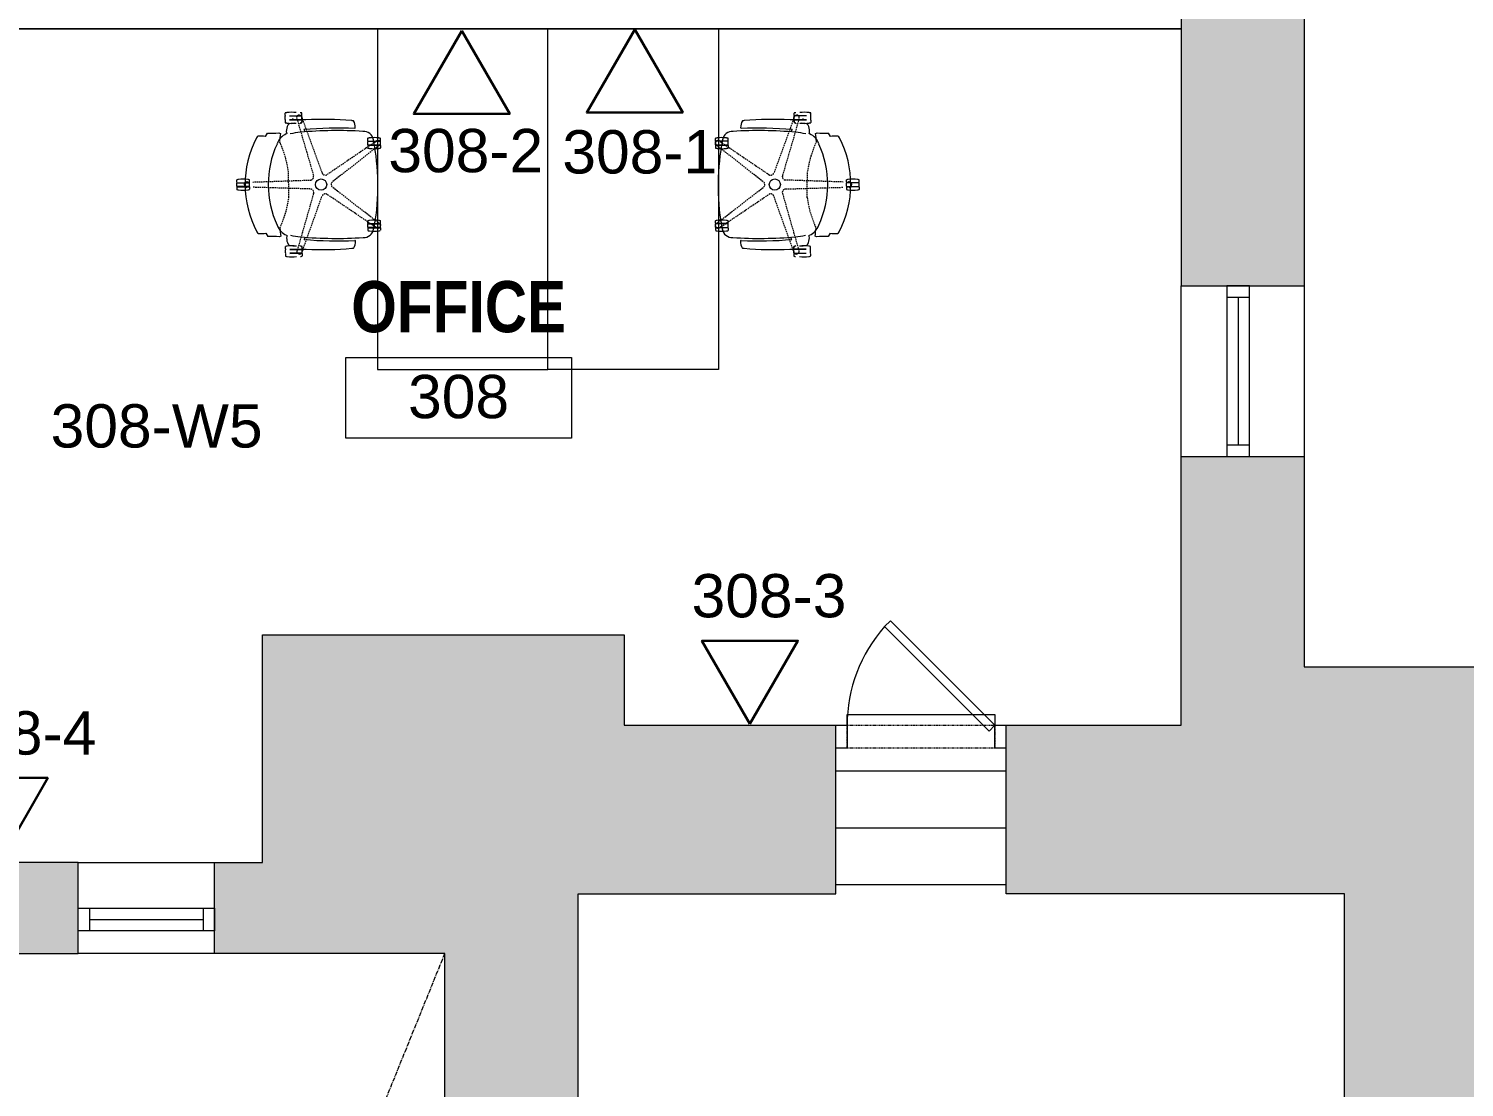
# Model space of a CAD drawing. Header units: inches. Extents: x 891 to 14187, y -1169 to 3232.
# Drawn here: x 12442.1 to 12694.6, y 2496.8 to 2683.1 of the extents above; entities that cross this region are included whole.
import ezdxf

# ---------------------------------------------------------------- set-up
doc = ezdxf.new("R2010")
doc.units = ezdxf.units.IN
doc.header["$MEASUREMENT"] = 0
for name, pattern in [('IMPORT-IMPORT-CENTER2', [1.125, 0.75, -0.125, 0.125, -0.125]), ('IMPORT-IMPORT-HIDDEN', [0.375, 0.25, -0.125]), ('IMPORT-IMPORT-HIDDEN2', [0.1875, 0.125, -0.0625])]:
    doc.linetypes.add(name, pattern=pattern)
for name, color, linetype, lineweight in [('_OPTEC_LAYER', 1, 'Continuous', 30), ('A-ANNO-RM TAG', 7, 'Continuous', 9), ('A-DOOR-EXG', 7, 'Continuous', 9), ('A-DOOR-HEAD', 7, 'IMPORT-IMPORT-HIDDEN2', 9), ('A-Furniture', 7, 'Continuous', 9), ('A-Grid', 7, 'IMPORT-IMPORT-CENTER2', 9), ('A-Hatch', 7, 'Continuous', 9), ('A-RECTORY - NIC', 7, 'Continuous', 9), ('A-STAIR-EX_G', 7, 'Continuous', 9), ('A-WALL-INT NEW', 7, 'Continuous', 9), ('EX-EXT-CORE', 7, 'Continuous', 9), ('EX-Windows', 7, 'Continuous', 9), ('MUC-LOW_WALL', 7, 'Continuous', 9)]:
    doc.layers.add(name, color=color, linetype=linetype, lineweight=lineweight)
doc.styles.add('Arial', font='arial.ttf', dxfattribs={"height": 7.623})
doc.styles.add('Arial Narrow_B_1', font='ARIALNB.TTF', dxfattribs={"height": 40.064026})
doc.styles.add('Arial_1', font='arial.ttf', dxfattribs={"height": 7.5})

msp = doc.modelspace()

# ---------------------------------------------------------------- hatches: boundary and pattern name
at = {"layer": 'A-Hatch'}
h = msp.add_hatch(color=9, dxfattribs=at)
h.paths.add_polyline_path([(12710.43, 2286.27), (12711.92, 2286.46), (12713.31, 2287.03), (12714.51, 2287.92), (12715.44, 2289.1), (12716.05, 2290.47), (12716.29, 2291.95), (12716.15, 2293.44), (12715.63, 2294.85), (12721.37, 2294.85), (12721.37, 2295.93), (12721.47, 2296.7), (12721.77, 2297.43), (12722.25, 2298.05), (12722.87, 2298.53), (12723.59, 2298.83), (12724.37, 2298.93), (12725.01, 2298.93), (12725.01, 2303.44), (12726.04, 2303.11), (12727.12, 2303.04), (12728.18, 2303.24), (12729.16, 2303.7), (12729.99, 2304.39), (12730.62, 2305.27), (12731.02, 2306.27), (12731.16, 2307.34), (12731.02, 2308.42), (12730.62, 2309.42), (12729.99, 2310.3), (12729.16, 2310.98), (12728.18, 2311.45), (12727.12, 2311.65), (12726.04, 2311.58), (12725.01, 2311.25), (12725.01, 2538.95), (12726.13, 2538.61), (12727.29, 2538.57), (12728.43, 2538.83), (12729.47, 2539.36), (12730.33, 2540.15), (12730.98, 2541.12), (12731.35, 2542.23), (12731.43, 2543.39), (12731.21, 2544.54), (12730.71, 2545.59), (12729.96, 2546.48), (12729.01, 2547.16), (12743.86, 2562.01), (12719.64, 2586.23), (12704.18, 2570.78), (12666.46, 2570.78), (12666.46, 2607.84), (12644.84, 2607.84), (12644.84, 2560.51), (12614.07, 2560.51), (12614.07, 2530.83), (12673.57, 2530.83), (12673.57, 2342.09), (12650.87, 2342.09), (12650.87, 2305.75), (12690.28, 2305.75), (12690.28, 2303.67), (12690.4, 2302.63), (12690.75, 2301.64), (12691.33, 2300.77), (12692.08, 2300.04), (12692.98, 2299.51), (12693.98, 2299.2), (12695.03, 2299.12), (12697.21, 2299.12), (12697.99, 2299.02), (12698.71, 2298.72), (12699.33, 2298.24), (12699.81, 2297.62), (12700.11, 2296.9), (12700.21, 2296.12), (12700.21, 2294.85), (12705.22, 2294.85), (12704.7, 2293.44), (12704.56, 2291.95), (12704.8, 2290.47), (12705.41, 2289.1), (12706.35, 2287.92), (12707.55, 2287.03), (12708.94, 2286.46)])
h.paths.add_polyline_path([(13105.65, 2507.14), (13107.61, 2507.14), (13108.39, 2507.24), (13109.11, 2507.54), (13109.73, 2508.02), (13110.21, 2508.64), (13110.51, 2509.36), (13110.61, 2510.14), (13110.61, 2515.78), (13116.25, 2515.78), (13116.99, 2515.87), (13117.67, 2516.14), (13118.27, 2516.56), (13118.75, 2517.12), (13119.08, 2517.78), (13119.24, 2518.5), (13164.64, 2518.5), (13164.64, 2524.47), (13168.14, 2524.47), (13168.14, 2531.49), (13169.64, 2531.49), (13169.64, 2539.49), (13168.14, 2539.49), (13168.14, 2546.5), (13164.64, 2546.5), (13164.64, 2550.5), (13140.64, 2550.5), (13140.64, 2652.39), (13037.14, 2652.39), (13017.82, 2672.8), (13021.22, 2682.12), (12990.67, 2693.24), (12984.18, 2678.51), (12957.55, 2678.51), (12957.55, 2671.01), (12952.55, 2671.01), (12952.55, 2651.32), (12957.55, 2651.32), (12957.55, 2642.84), (12990.9, 2642.84), (12990.79, 2641.64), (12990.98, 2640.45), (12991.45, 2639.35), (12992.18, 2638.4), (12993.13, 2637.65), (12994.22, 2637.16), (12995.41, 2636.96), (12996.6, 2637.05), (12997.74, 2637.43), (12998.75, 2638.09), (13088.82, 2548.02), (13087.96, 2547.18), (13087.34, 2546.15), (13086.99, 2545.01), (13086.93, 2543.81), (13087.17, 2542.63), (13087.69, 2541.55), (13088.58, 2540.54), (13089.42, 2539.93), (13090.54, 2539.48), (13091.73, 2539.33), (13092.92, 2539.47), (13094.04, 2539.89), (13094.04, 2518.38), (13094.22, 2517.69), (13094.56, 2517.06), (13095.04, 2516.52), (13095.63, 2516.12), (13096.3, 2515.86), (13097.01, 2515.78), (13102.65, 2515.78), (13102.65, 2510.14), (13102.76, 2509.36), (13103.06, 2508.64), (13103.53, 2508.02), (13104.15, 2507.54), (13104.88, 2507.24)])
h.paths.add_polyline_path([(12805.03, 2628.12), (12808.57, 2631.65), (12811.04, 2629.19), (12820.56, 2638.71), (12821.38, 2637.87), (12822.38, 2637.26), (12823.5, 2636.92), (12824.67, 2636.87), (12825.82, 2637.12), (12826.87, 2637.65), (12827.74, 2638.43), (12828.4, 2639.4), (12828.79, 2640.51), (12828.89, 2641.68), (12828.69, 2642.84), (12857.55, 2642.84), (12857.55, 2649.32), (12862.55, 2649.32), (12862.55, 2669.01), (12857.55, 2669.01), (12857.55, 2676.51), (12830.92, 2676.51), (12824.43, 2691.24), (12793.88, 2680.12), (12799.12, 2665.72), (12783.28, 2649.87)])
h.paths.add_polyline_path([(12666.46, 2637.84), (12666.46, 2708.9), (12644.84, 2708.9), (12644.84, 2637.84), (12659.63, 2637.84)])
for points in [[(12813.43, 1487.33), (12827.96, 1520.33), (12987.13, 1520.33), (13001.67, 1487.33), (13032.22, 1498.45), (13022.07, 1526.33), (13104.14, 1526.33), (13104.14, 1523.33), (13128.14, 1523.33), (13128.14, 1547.33), (13123.14, 1547.33), (13123.14, 1619.25), (13144.07, 1609.49), (13164.64, 1653.59), (13164.64, 1659.03), (13168.14, 1659.03), (13168.14, 1666.05), (13169.64, 1666.05), (13169.64, 1674.05), (13168.14, 1674.05), (13168.14, 1681.06), (13164.64, 1681.06), (13164.64, 1685.74), (13119.25, 1685.74), (13119.15, 1686.51), (13118.85, 1687.24), (13118.38, 1687.86), (13117.75, 1688.34), (13117.03, 1688.64), (13116.25, 1688.74), (13110.61, 1688.74), (13110.61, 1694.38), (13110.53, 1695.09), (13110.28, 1695.75), (13109.88, 1696.34), (13109.35, 1696.82), (13108.73, 1697.16), (13108.04, 1697.35), (13107.33, 1697.37), (13106.63, 1697.22), (13105.94, 1697.37), (13105.23, 1697.35), (13104.54, 1697.16), (13103.91, 1696.82), (13103.39, 1696.34), (13102.99, 1695.75), (13102.74, 1695.09), (13102.65, 1694.38), (13102.65, 1688.74), (13097.01, 1688.74), (13096.3, 1688.65), (13095.64, 1688.4), (13095.05, 1688.01), (13094.57, 1687.48), (13094.23, 1686.85), (13094.04, 1686.17), (13094.03, 1685.45), (13094.18, 1684.76), (13094.03, 1684.08), (13094.04, 1683.38), (13094.04, 1660.26), (13092.82, 1660.55), (13091.57, 1660.53), (13090.37, 1660.19), (13089.3, 1659.55), (13088.42, 1658.66), (13087.8, 1657.57), (13087.49, 1656.36), (13087.49, 1655.12), (13087.8, 1653.91), (13088.42, 1652.82), (13089.3, 1651.93), (12999.08, 1561.71), (12998.34, 1562.58), (12997.42, 1563.24), (12996.35, 1563.64), (12995.22, 1563.78), (12994.1, 1563.62), (12993.04, 1563.2), (12992.12, 1562.52), (12991.4, 1561.64), (12990.92, 1560.61), (12990.71, 1559.49), (12990.79, 1558.36), (12991.14, 1557.27), (12828.8, 1557.27), (12829.16, 1558.41), (12829.22, 1559.59), (12828.97, 1560.76), (12828.43, 1561.81), (12827.63, 1562.7), (12826.63, 1563.34), (12825.5, 1563.7), (12824.31, 1563.76), (12823.14, 1563.51), (12822.09, 1562.97), (12821.21, 1562.17), (12820.56, 1561.17), (12729.62, 1652.11), (12730.41, 1652.88), (12731, 1653.82), (12731.35, 1654.87), (12731.43, 1655.97), (12731.25, 1657.07), (12730.8, 1658.08), (12730.13, 1658.96), (12729.27, 1659.65), (12728.26, 1660.11), (12727.17, 1660.32), (12726.07, 1660.26), (12725.01, 1659.93), (12725.01, 1885.52), (12726.04, 1885.19), (12727.12, 1885.12), (12728.18, 1885.32), (12729.16, 1885.78), (12729.99, 1886.47), (12730.62, 1887.35), (12731.02, 1888.35), (12731.16, 1889.42), (12731.02, 1890.5), (12730.62, 1891.5), (12729.99, 1892.38), (12729.16, 1893.07), (12728.18, 1893.53), (12727.12, 1893.73), (12726.04, 1893.66), (12725.01, 1893.33), (12725.01, 1897.84), (12724.37, 1897.84), (12723.59, 1897.94), (12722.87, 1898.24), (12722.25, 1898.72), (12721.77, 1899.34), (12721.47, 1900.06), (12721.37, 1900.84), (12721.37, 1901.92), (12715.63, 1901.92), (12716.15, 1903.33), (12716.29, 1904.82), (12716.05, 1906.3), (12715.44, 1907.67), (12714.51, 1908.84), (12713.31, 1909.74), (12711.92, 1910.3), (12710.43, 1910.49), (12708.94, 1910.3), (12707.55, 1909.74), (12706.35, 1908.84), (12705.41, 1907.67), (12704.8, 1906.3), (12704.56, 1904.82), (12704.7, 1903.33), (12705.22, 1901.92), (12700.21, 1901.92), (12700.21, 1900.65), (12700.11, 1899.87), (12699.81, 1899.15), (12699.33, 1898.52), (12698.71, 1898.05), (12697.99, 1897.75), (12697.21, 1897.65), (12694.64, 1897.65), (12693.5, 1897.45), (12692.44, 1896.97), (12691.54, 1896.25), (12690.86, 1895.32), (12690.43, 1894.24), (12690.28, 1893.1), (12690.28, 1891.02), (12526.16, 1891.02), (12526.42, 1891.95), (12526.45, 1892.92), (12526.24, 1893.87), (12525.81, 1894.74), (12525.18, 1895.49), (12524.39, 1896.05), (12523.49, 1896.41), (12522.52, 1896.55), (12521.56, 1896.44), (12520.64, 1896.11), (12519.84, 1895.56), (12519.19, 1894.84), (12518.73, 1893.98), (12403.06, 2009.66), (12403.92, 2010.11), (12404.64, 2010.76), (12405.18, 2011.57), (12405.52, 2012.48), (12405.62, 2013.45), (12405.49, 2014.41), (12405.13, 2015.31), (12404.56, 2016.1), (12403.82, 2016.73), (12402.95, 2017.16), (12402, 2017.37), (12401.03, 2017.34), (12400.09, 2017.09), (12400.09, 2180.49), (12401.03, 2180.23), (12402, 2180.2), (12402.95, 2180.41), (12403.82, 2180.84), (12404.56, 2181.47), (12405.13, 2182.26), (12405.49, 2183.16), (12405.62, 2184.12), (12405.52, 2185.09), (12405.18, 2186), (12404.64, 2186.81), (12403.92, 2187.46), (12403.06, 2187.91), (12518.55, 2303.4), (12518.88, 2302.44), (12519.45, 2301.59), (12520.22, 2300.91), (12521.13, 2300.45), (12522.12, 2300.24), (12523.15, 2300.28), (12524.12, 2300.58), (12524.99, 2301.12), (12525.69, 2301.86), (12526.19, 2302.75), (12526.44, 2303.74), (12526.43, 2304.76), (12526.16, 2305.75), (12561.46, 2305.75), (12561.46, 2342.09), (12538.77, 2342.09), (12538.77, 2416.71), (12530.77, 2426.25), (12530.77, 2463.53), (12538.77, 2473.07), (12538.77, 2530.83), (12584.07, 2530.83), (12584.07, 2560.51), (12546.86, 2560.51), (12546.86, 2576.43), (12483.22, 2576.43), (12483.22, 2536.35), (12474.81, 2536.35), (12474.81, 2520.35), (12515.31, 2520.35), (12515.31, 2360.59), (12498.02, 2360.59), (12498.02, 2327.76), (12392.22, 2221.96), (12392.22, 2285.13), (12372.22, 2285.13), (12372.22, 2245.03), (12343.83, 2245.03), (12343.83, 2223.03), (12367.3, 2223.03), (12367.3, 2015.73), (12363.28, 2015.73), (12363.28, 1964.58), (12343.3, 1964.58), (12343.3, 1928.58), (12363.28, 1928.58), (12363.28, 1922.93), (12387.32, 1922.93), (12387.32, 1981.55), (12493.8, 1875.08), (12483.4, 1846.52), (12519.11, 1833.52), (12527.05, 1855.35), (12692.95, 1855.35), (12692.95, 1643.44), (12793.02, 1543.37), (12793.02, 1526.33), (12782.88, 1498.45)], [(12425.58, 2520.35), (12450.81, 2520.35), (12450.81, 2536.35), (12425.58, 2536.35)]]:
    msp.add_hatch(color=9, dxfattribs=at).paths.add_polyline_path(points)

# ---------------------------------------------------------------- linework, layer by layer
at = {"layer": '_OPTEC_LAYER', "color": 1, "lineweight": 30}
for points in [[(12518.28, 2682.71), (12509.84, 2668.09), (12526.72, 2668.09)], [(12548.71, 2682.94), (12540.27, 2668.32), (12557.15, 2668.32)], [(12568.98, 2560.77), (12577.42, 2575.39), (12560.53, 2575.39)], [(12437.02, 2536.62), (12445.46, 2551.24), (12428.58, 2551.24)]]:
    msp.add_lwpolyline(points, close=True, dxfattribs=at)
at = {"layer": 'A-ANNO-RM TAG', "color": 8, "flags": 128}
msp.add_lwpolyline([(12497.88, 2625.24), (12537.56, 2625.24), (12537.56, 2611.02), (12497.88, 2611.02)], close=True, dxfattribs=at)
at = {"layer": 'A-DOOR-EXG', "color": 8}
msp.add_lwpolyline([(12612.07, 2560.51), (12593.68, 2578.89), (12592.66, 2577.87), (12611.05, 2559.49)], close=True, dxfattribs=at)
msp.add_arc((12612.37, 2560.45), 26.31, 138.5347, 179.8762, dxfattribs=at)
at = {"layer": 'A-DOOR-HEAD', "color": 8}
for p, q in [((12586.07, 2560.51), (12612.07, 2560.51)), ((12586.07, 2556.51), (12586.07, 2560.51)), ((12612.07, 2560.51), (12612.07, 2556.51)), ((12612.07, 2556.51), (12586.07, 2556.51))]:
    msp.add_line(p, q, dxfattribs=at)
at = {"layer": 'A-Furniture', "color": 8}
for p, q in [((12533.45, 2683.1), (12503.45, 2683.1)), ((12503.45, 2683.1), (12503.45, 2623.1)), ((12533.45, 2623.1), (12533.45, 2683.1)), ((12533.45, 2623.1), (12533.45, 2683.1)), ((12533.45, 2683.1), (12563.45, 2683.1)), ((12563.45, 2683.1), (12563.45, 2623.1)), ((12487.21, 2667.82), (12487.21, 2668.23)), ((12487.22, 2667.13), (12487.21, 2667.69)), ((12487.22, 2667), (12487.22, 2666.59)), ((12487.5, 2668.33), (12487.5, 2668.32)), ((12487.97, 2667.76), (12490.1, 2667.77)), ((12487.97, 2667.05), (12490.1, 2667.06)), ((12487.98, 2667.75), (12490.08, 2667.75)), ((12490.09, 2667.08), (12487.98, 2667.07)), ((12488.56, 2667.24), (12488.55, 2667.28)), ((12489.17, 2668.33), (12489.17, 2668.32)), ((12490.14, 2667.58), (12490.16, 2667.53)), ((12490.15, 2667.82), (12490.15, 2668.23)), ((12490.15, 2667.13), (12490.15, 2667.69)), ((12490.16, 2667), (12490.16, 2666.59)), ((12576.75, 2667.58), (12576.73, 2667.53)), ((12576.74, 2667.82), (12576.74, 2668.23)), ((12576.74, 2667.13), (12576.74, 2667.69)), ((12576.74, 2667), (12576.74, 2666.59)), ((12578.93, 2667.05), (12576.79, 2667.06)), ((12578.93, 2667.76), (12576.8, 2667.77)), ((12578.91, 2667.75), (12576.81, 2667.75)), ((12576.81, 2667.08), (12578.91, 2667.07)), ((12577.73, 2668.33), (12577.73, 2668.32)), ((12578.33, 2667.24), (12578.34, 2667.28)), ((12579.39, 2668.33), (12579.39, 2668.32)), ((12579.68, 2667.82), (12579.68, 2668.23)), ((12579.68, 2667.13), (12579.68, 2667.69)), ((12579.68, 2667), (12579.68, 2666.59)), ((12483.76, 2664.14), (12484.09, 2664.72)), ((12487.51, 2666.49), (12487.51, 2666.5)), ((12489.17, 2666.49), (12489.17, 2666.5)), ((12490.52, 2665.35), (12490.76, 2664.92)), ((12576.38, 2665.35), (12576.14, 2664.92)), ((12577.72, 2666.49), (12577.72, 2666.5)), ((12579.39, 2666.49), (12579.39, 2666.5)), ((12583.13, 2664.14), (12582.8, 2664.72)), ((12501.73, 2663.36), (12501.73, 2663.77)), ((12501.73, 2662.67), (12501.73, 2663.23)), ((12501.73, 2662.54), (12501.73, 2662.13)), ((12501.78, 2663.31), (12503.91, 2663.31)), ((12501.78, 2662.6), (12503.92, 2662.6)), ((12501.8, 2663.29), (12503.9, 2663.29)), ((12503.9, 2662.62), (12501.8, 2662.61)), ((12502.02, 2663.87), (12502.02, 2663.86)), ((12502.02, 2662.03), (12502.02, 2662.04)), ((12503.22, 2663.32), (12503.25, 2663.35)), ((12503.68, 2663.88), (12503.68, 2663.86)), ((12503.68, 2662.03), (12503.68, 2662.05)), ((12503.81, 2662.58), (12503.77, 2662.55)), ((12503.97, 2663.37), (12503.97, 2663.78)), ((12503.97, 2662.67), (12503.97, 2663.24)), ((12503.97, 2662.54), (12503.97, 2662.13)), ((12562.92, 2663.37), (12562.92, 2663.78)), ((12562.92, 2662.67), (12562.92, 2663.24)), ((12562.92, 2662.54), (12562.92, 2662.13)), ((12565.11, 2663.31), (12562.98, 2663.31)), ((12565.11, 2662.6), (12562.98, 2662.6)), ((12565.1, 2663.29), (12562.99, 2663.29)), ((12562.99, 2662.62), (12565.1, 2662.61)), ((12563.08, 2662.58), (12563.12, 2662.55)), ((12563.21, 2663.88), (12563.21, 2663.86)), ((12563.21, 2662.03), (12563.21, 2662.05)), ((12563.68, 2663.32), (12563.64, 2663.35)), ((12564.87, 2662.03), (12564.87, 2662.04)), ((12564.88, 2663.87), (12564.88, 2663.86)), ((12565.17, 2662.54), (12565.16, 2662.13)), ((12565.17, 2663.36), (12565.17, 2663.77)), ((12565.17, 2662.67), (12565.17, 2663.23)), ((12478.7, 2656.06), (12478.7, 2656.47)), ((12478.71, 2655.36), (12478.7, 2655.92)), ((12478.71, 2655.23), (12478.71, 2654.82)), ((12478.76, 2656), (12480.89, 2656)), ((12478.76, 2655.29), (12480.89, 2655.29)), ((12478.77, 2655.98), (12480.88, 2655.99)), ((12480.88, 2655.31), (12478.78, 2655.31)), ((12478.99, 2656.57), (12478.99, 2656.55)), ((12479, 2654.72), (12479, 2654.74)), ((12480.47, 2656.12), (12480.52, 2656.12)), ((12480.66, 2656.57), (12480.66, 2656.56)), ((12480.66, 2654.73), (12480.66, 2654.74)), ((12480.95, 2656.06), (12480.95, 2656.47)), ((12480.95, 2655.37), (12480.95, 2655.93)), ((12480.95, 2655.24), (12480.95, 2654.83)), ((12585.94, 2655.37), (12585.95, 2655.93)), ((12585.94, 2655.24), (12585.94, 2654.83)), ((12585.95, 2656.06), (12585.95, 2656.47)), ((12588.13, 2656), (12586, 2656)), ((12588.13, 2655.29), (12586, 2655.29)), ((12586.01, 2655.31), (12588.12, 2655.31)), ((12588.12, 2655.98), (12586.02, 2655.99)), ((12586.23, 2654.73), (12586.23, 2654.74)), ((12586.24, 2656.57), (12586.24, 2656.56)), ((12586.42, 2656.12), (12586.37, 2656.12)), ((12587.9, 2656.57), (12587.9, 2656.55)), ((12587.9, 2654.72), (12587.9, 2654.74)), ((12588.19, 2656.06), (12588.19, 2656.47)), ((12588.19, 2655.36), (12588.19, 2655.92)), ((12588.19, 2655.23), (12588.19, 2654.82)), ((12501.76, 2648.84), (12501.76, 2649.25)), ((12502.05, 2649.35), (12502.05, 2649.34)), ((12503.71, 2649.36), (12503.71, 2649.34)), ((12504, 2648.85), (12504, 2649.26)), ((12562.89, 2648.85), (12562.89, 2649.26)), ((12563.19, 2649.36), (12563.19, 2649.34)), ((12564.85, 2649.35), (12564.85, 2649.34)), ((12565.14, 2648.84), (12565.14, 2649.25)), ((12483.84, 2647.1), (12484.18, 2646.52)), ((12501.76, 2648.15), (12501.76, 2648.71)), ((12501.76, 2648.02), (12501.76, 2647.61)), ((12501.81, 2648.79), (12503.94, 2648.79)), ((12501.81, 2648.08), (12503.95, 2648.08)), ((12501.83, 2648.77), (12503.93, 2648.77)), ((12503.93, 2648.1), (12501.83, 2648.1)), ((12502.05, 2647.51), (12502.05, 2647.53)), ((12503.71, 2647.51), (12503.71, 2647.53)), ((12503.8, 2648.84), (12503.84, 2648.81)), ((12504, 2648.16), (12504, 2648.72)), ((12504, 2648.03), (12504, 2647.62)), ((12562.89, 2648.16), (12562.89, 2648.72)), ((12562.89, 2648.03), (12562.89, 2647.62)), ((12565.08, 2648.79), (12562.95, 2648.79)), ((12565.08, 2648.08), (12562.95, 2648.08)), ((12565.07, 2648.77), (12562.96, 2648.77)), ((12562.96, 2648.1), (12565.07, 2648.1)), ((12563.09, 2648.84), (12563.05, 2648.81)), ((12563.18, 2647.51), (12563.18, 2647.53)), ((12564.84, 2647.51), (12564.84, 2647.53)), ((12565.14, 2648.15), (12565.14, 2648.71)), ((12565.14, 2648.02), (12565.14, 2647.61)), ((12583.06, 2647.1), (12582.72, 2646.52)), ((12487.26, 2644.33), (12487.26, 2644.74)), ((12487.26, 2643.64), (12487.26, 2644.2)), ((12487.55, 2644.84), (12487.55, 2644.82)), ((12488.01, 2644.27), (12490.15, 2644.28)), ((12488.03, 2644.25), (12490.13, 2644.26)), ((12489.21, 2644.84), (12489.21, 2644.83)), ((12490.2, 2644.33), (12490.2, 2644.74)), ((12490.2, 2643.64), (12490.2, 2644.2)), ((12490.56, 2645.99), (12490.79, 2646.42)), ((12576.34, 2645.99), (12576.1, 2646.42)), ((12576.69, 2644.33), (12576.69, 2644.74)), ((12576.69, 2643.64), (12576.69, 2644.2)), ((12578.88, 2644.27), (12576.75, 2644.28)), ((12578.87, 2644.25), (12576.76, 2644.26)), ((12577.68, 2644.84), (12577.68, 2644.83)), ((12579.34, 2644.84), (12579.34, 2644.82)), ((12579.63, 2644.33), (12579.63, 2644.74)), ((12579.63, 2643.64), (12579.63, 2644.2)), ((12487.26, 2643.5), (12487.26, 2643.1)), ((12487.55, 2643), (12487.55, 2643.01)), ((12488.02, 2643.56), (12490.15, 2643.57)), ((12490.13, 2643.59), (12488.03, 2643.58)), ((12489.22, 2643), (12489.22, 2643.01)), ((12490.2, 2643.51), (12490.2, 2643.1)), ((12576.69, 2643.51), (12576.69, 2643.1)), ((12578.88, 2643.56), (12576.75, 2643.57)), ((12576.76, 2643.59), (12578.87, 2643.58)), ((12577.68, 2643), (12577.68, 2643.01)), ((12579.34, 2643), (12579.34, 2643.01)), ((12579.63, 2643.5), (12579.63, 2643.1)), ((12503.45, 2623.1), (12533.45, 2623.1)), ((12563.45, 2623.1), (12533.45, 2623.1))]:
    msp.add_line(p, q, dxfattribs=at)
at = {"layer": 'A-Furniture', "color": 8, "linetype": 'IMPORT-IMPORT-HIDDEN'}
for p, q in [((12489.38, 2666.92), (12492.2, 2657.23)), ((12490.25, 2667.2), (12493.7, 2657.72)), ((12576.64, 2667.2), (12573.19, 2657.72)), ((12577.52, 2666.92), (12574.69, 2657.23)), ((12502.81, 2663.01), (12494.61, 2657.43)), ((12503.49, 2662.37), (12495.54, 2656.16)), ((12563.4, 2662.37), (12571.36, 2656.16)), ((12564.08, 2663.01), (12572.29, 2657.43)), ((12487.86, 2653.36), (12487.81, 2657.89)), ((12579.03, 2653.36), (12579.09, 2657.89)), ((12481.5, 2656.11), (12491.71, 2656.46)), ((12491.58, 2654.89), (12481.56, 2655.19)), ((12503.52, 2649.02), (12495.54, 2655.2)), ((12563.38, 2649.02), (12571.36, 2655.2)), ((12585.4, 2656.11), (12575.19, 2656.46)), ((12575.31, 2654.89), (12585.33, 2655.19)), ((12492.21, 2654.11), (12489.42, 2644.41)), ((12490.3, 2644.13), (12493.73, 2653.69)), ((12502.98, 2648.28), (12494.61, 2653.93)), ((12563.92, 2648.28), (12572.28, 2653.93)), ((12576.6, 2644.13), (12573.16, 2653.69)), ((12574.69, 2654.11), (12577.47, 2644.41))]:
    msp.add_line(p, q, dxfattribs=at)
at = {"layer": 'A-Furniture', "color": 8}
for centre in [(12493.54, 2655.67), (12573.35, 2655.67)]:
    msp.add_circle(centre, 0.978, dxfattribs=at)
for centre, radius, start, end in [((12487.27, 2668.23), 0.0547, 96.9276, 181.3671), ((12487.27, 2667.82), 0.055, 178.9799, 271.2541), ((12487.28, 2667.68), 0.064, 84.5286, 173.2967), ((12487.28, 2667.13), 0.064, 186.9372, 275.7054), ((12487.27, 2667), 0.055, 88.9799, 181.2541), ((12487.99, 2663.57), 4.77, 95.8757, 98.8072), ((12488.35, 2661.61), 6.77, 83.0633, 97.1706), ((12489, 2667.41), 0.475, 201.4388, 212.5243), ((12485.06, 2665.85), 3.78, 16.4403, 20.2424), ((12489.7, 2667.41), 0.473, 20.561, 195.6729), ((12489.39, 2663.57), 4.77, 81.4268, 84.3582), ((12488.08, 2668.36), 2.62, 317.2654, 328.0874), ((12490.09, 2667.69), 0.064, 6.9372, 95.7054), ((12490.09, 2667.14), 0.064, 264.5286, 353.2967), ((12490.1, 2668.24), 0.0547, 358.8668, 83.3063), ((12490.1, 2667.82), 0.055, 268.9799, 1.2541), ((12490.1, 2667), 0.055, 358.9799, 91.2541), ((12489.7, 2667.41), 0.475, 3.7095, 14.7205), ((12493.52, 2668.39), 3.48, 195.8276, 199.9583), ((12490.41, 2666.91), 0.126, 85.3144, 149.4773), ((12491.7, 2648.45), 18.63, 92.5919, 93.9476), ((12493.74, 2605.57), 61.56, 85.1831, 92.681), ((12498.96, 2666.7), 0.215, 90.3243, 103.6267), ((12495.73, 2631.33), 35.73, 84.5123, 84.8177), ((12499.14, 2666.78), 0.121, 40.1968, 84.9981), ((12497.48, 2665.75), 2.08, 357.7319, 32.3529), ((12569.42, 2665.75), 2.08, 147.6471, 182.2681), ((12567.76, 2666.78), 0.121, 95.0019, 139.8032), ((12571.16, 2631.33), 35.73, 95.1823, 95.4877), ((12567.93, 2666.7), 0.215, 76.3733, 89.6757), ((12573.15, 2605.57), 61.56, 87.319, 94.8169), ((12575.19, 2648.45), 18.63, 86.0524, 87.4081), ((12576.48, 2666.91), 0.126, 30.5227, 94.6856), ((12578.82, 2668.36), 2.62, 211.9126, 222.7346), ((12573.37, 2668.39), 3.48, 340.0417, 344.1724), ((12577.19, 2667.41), 0.475, 165.2795, 176.2905), ((12576.8, 2668.24), 0.0547, 96.6937, 181.1332), ((12576.8, 2667.82), 0.055, 178.7459, 271.0201), ((12576.8, 2667.69), 0.064, 84.2946, 173.0628), ((12576.8, 2667.14), 0.064, 186.7033, 275.4714), ((12576.79, 2667), 0.055, 88.7459, 181.0201), ((12577.19, 2667.41), 0.473, 344.3271, 159.439), ((12577.5, 2663.57), 4.77, 95.6418, 98.5732), ((12578.55, 2661.61), 6.77, 82.8294, 96.9367), ((12581.84, 2665.85), 3.78, 159.7576, 163.5597), ((12577.89, 2667.41), 0.475, 327.4757, 338.5612), ((12578.9, 2663.57), 4.77, 81.1928, 84.1243), ((12579.62, 2667.68), 0.064, 6.7033, 95.4714), ((12579.62, 2667.13), 0.064, 264.2946, 353.0628), ((12579.63, 2667.82), 0.055, 268.7459, 1.0201), ((12579.62, 2667), 0.055, 358.7459, 91.0201), ((12579.63, 2668.23), 0.0547, 358.6329, 83.0724), ((12484.59, 2692.46), 27.74, 268.9769, 273.1105), ((12488.54, 2661.93), 2.88, 112.897, 162.2626), ((12486.59, 2665.61), 0.981, 239.7806, 257.2901), ((12523.56, 2659.68), 37.52, 172.3913, 174.515), ((12487.27, 2666.59), 0.0547, 178.8668, 263.3063), ((12487.98, 2671.25), 4.77, 261.4268, 264.3582), ((12489.79, 2665.01), 2.37, 151.4464, 179.6103), ((12491.34, 2665.71), 3.98, 189.9334, 196.2367), ((12488.32, 2673.21), 6.77, 263.0633, 277.1706), ((12488.32, 2673.21), 6.77, 263.0633, 277.1706), ((12488.2, 2665.86), 0.574, 120.1277, 150.3261), ((12488.77, 2662.25), 4.2, 85.7109, 101.7528), ((12490.72, 2653.69), 11.2, 94.2955, 103.4741), ((12489.71, 2666.79), 0.361, 281.319, 324.6834), ((12489.38, 2671.25), 4.77, 275.8757, 278.8072), ((12496.44, 2595.92), 69.25, 86.3044, 95.4325), ((12490.1, 2666.59), 0.0547, 276.9276, 1.3671), ((12496.79, 2592.6), 73.01, 87.9121, 94.9322), ((12499.46, 2665.66), 0.0937, 267.8297, 0.8632), ((12501, 2663.26), 1.77, 9.662, 93.1213), ((12565.9, 2663.26), 1.77, 86.8787, 170.338), ((12570.46, 2595.92), 69.25, 84.5675, 93.6956), ((12567.44, 2665.66), 0.0937, 179.1368, 272.1703), ((12570.1, 2592.6), 73.01, 85.0678, 92.0879), ((12576.79, 2666.59), 0.0547, 178.6329, 263.0724), ((12577.52, 2671.25), 4.77, 261.1928, 264.1243), ((12577.19, 2666.79), 0.361, 215.3166, 258.681), ((12576.17, 2653.69), 11.2, 76.5259, 85.7045), ((12578.57, 2673.21), 6.77, 262.8294, 276.9367), ((12578.57, 2673.21), 6.77, 262.8294, 276.9367), ((12578.13, 2662.25), 4.2, 78.2472, 94.2891), ((12578.69, 2665.86), 0.574, 29.6739, 59.8723), ((12577.11, 2665.01), 2.37, 0.3897, 28.5536), ((12575.56, 2665.71), 3.98, 343.7633, 350.0666), ((12578.92, 2671.25), 4.77, 275.6418, 278.5732), ((12578.36, 2661.93), 2.88, 17.7374, 67.103), ((12579.62, 2666.59), 0.0547, 276.6937, 1.1332), ((12580.31, 2665.61), 0.981, 282.7099, 300.2194), ((12543.33, 2659.68), 37.52, 5.485, 7.6087), ((12582.3, 2692.46), 27.74, 266.8895, 271.0231), ((12498.07, 2655.69), 17.9, 152.7456, 207.7936), ((12482.61, 2663.75), 0.473, 111.7718, 162.7304), ((12482.82, 2656.92), 7.28, 82.6109, 93.0426), ((12500.73, 2655.83), 16.49, 154.9865, 180.6092), ((12501.78, 2663.77), 0.0547, 96.9276, 181.3671), ((12501.78, 2663.36), 0.055, 178.9799, 271.2541), ((12501.79, 2663.22), 0.064, 84.5286, 173.2967), ((12501.79, 2662.68), 0.064, 186.9372, 275.7054), ((12501.78, 2662.54), 0.055, 88.9799, 181.2541), ((12501.78, 2662.13), 0.0547, 178.8668, 263.3063), ((12502.5, 2659.11), 4.77, 95.8757, 98.8072), ((12502.49, 2666.79), 4.77, 261.4268, 264.3582), ((12502.86, 2657.15), 6.77, 83.0633, 97.1706), ((12502.84, 2668.75), 6.77, 263.0633, 277.1706), ((12462.02, 2655.5), 41.51, 350.1713, 11.1975), ((12498.72, 2669.06), 7.3, 304.1072, 307.3833), ((12503.52, 2662.95), 0.475, 129.4293, 140.5244), ((12503.52, 2662.95), 0.473, 308.5611, 123.6729), ((12505.4, 2659.94), 3.09, 123.5783, 128.2231), ((12503.21, 2659.11), 4.77, 81.4268, 84.3582), ((12503.19, 2666.79), 4.77, 275.8757, 278.8072), ((12503.52, 2662.95), 0.475, 291.7095, 302.8047), ((12503.91, 2663.23), 0.064, 6.9372, 95.7054), ((12503.91, 2662.68), 0.064, 264.5286, 353.2967), ((12503.92, 2663.37), 0.055, 268.9799, 1.2541), ((12503.91, 2663.78), 0.0547, 358.8668, 83.3063), ((12503.92, 2662.54), 0.055, 358.9799, 91.2541), ((12503.92, 2662.13), 0.0547, 276.9276, 1.3671), ((12563.38, 2662.95), 0.473, 56.3271, 231.4389), ((12562.98, 2663.78), 0.0547, 96.6937, 181.1332), ((12562.98, 2663.37), 0.055, 178.7459, 271.0201), ((12562.99, 2663.23), 0.064, 84.2946, 173.0628), ((12562.99, 2662.68), 0.064, 186.7033, 275.4714), ((12562.98, 2662.54), 0.055, 88.7459, 181.0201), ((12562.98, 2662.13), 0.0547, 178.6329, 263.0724), ((12563.68, 2659.11), 4.77, 95.6418, 98.5732), ((12563.7, 2666.79), 4.77, 261.1928, 264.1243), ((12563.38, 2662.95), 0.475, 237.1953, 248.2905), ((12561.49, 2659.94), 3.09, 51.7769, 56.4217), ((12564.03, 2657.15), 6.77, 82.8294, 96.9367), ((12564.06, 2668.75), 6.77, 262.8294, 276.9367), ((12604.88, 2655.5), 41.51, 168.8025, 189.8287), ((12563.38, 2662.95), 0.475, 39.4756, 50.5707), ((12568.18, 2669.06), 7.3, 232.6167, 235.8928), ((12564.41, 2666.79), 4.77, 275.6418, 278.5732), ((12564.39, 2659.11), 4.77, 81.1928, 84.1243), ((12565.1, 2663.22), 0.064, 6.7033, 95.4714), ((12565.1, 2662.68), 0.064, 264.2946, 353.0628), ((12565.11, 2663.36), 0.055, 268.7459, 1.0201), ((12565.11, 2662.54), 0.055, 358.7459, 91.0201), ((12565.11, 2663.77), 0.0547, 358.6329, 83.0724), ((12565.11, 2662.13), 0.0547, 276.6937, 1.1332), ((12566.16, 2655.83), 16.49, 359.3908, 25.0135), ((12584.07, 2656.92), 7.28, 86.9574, 97.3891), ((12584.28, 2663.75), 0.473, 17.2696, 68.2282), ((12568.82, 2655.69), 17.9, 332.2064, 27.2544), ((12478.76, 2656.47), 0.0547, 96.9276, 181.3671), ((12478.76, 2656.05), 0.055, 178.9799, 271.2541), ((12478.77, 2655.92), 0.064, 84.5286, 173.2967), ((12478.77, 2655.37), 0.064, 186.9372, 275.7054), ((12478.76, 2655.23), 0.055, 88.9799, 181.2541), ((12478.76, 2654.82), 0.0547, 178.8668, 263.3063), ((12479.48, 2651.81), 4.77, 95.8757, 98.8072), ((12479.47, 2659.49), 4.77, 261.4268, 264.3582), ((12479.84, 2649.85), 6.77, 83.0633, 97.1706), ((12479.82, 2661.45), 6.77, 263.0633, 277.1706), ((12480.49, 2655.65), 0.473, 92.5611, 267.6729), ((12480.49, 2655.65), 0.476, 75.6464, 86.7131), ((12480.72, 2657.34), 1.24, 265.1017, 273.9084), ((12480.62, 2655.14), 0.0497, 89.9425, 102.615), ((12480.75, 2647.59), 7.6, 89.1358, 90.9181), ((12480.19, 2651.81), 4.77, 81.4268, 84.3582), ((12480.17, 2659.49), 4.77, 275.8757, 278.8072), ((12480.88, 2655.92), 0.064, 6.9372, 95.7054), ((12480.89, 2655.38), 0.064, 264.5286, 353.2967), ((12480.89, 2656.06), 0.055, 268.9799, 1.2541), ((12480.89, 2655.24), 0.055, 358.9799, 91.2541), ((12480.89, 2656.47), 0.0547, 358.8668, 83.3063), ((12480.9, 2654.83), 0.0547, 276.9276, 1.3671), ((12500.73, 2655.55), 16.49, 179.6248, 205.2475), ((12566.16, 2655.55), 16.49, 334.7525, 0.3752), ((12586.01, 2655.38), 0.064, 186.7033, 275.4714), ((12586, 2655.24), 0.055, 88.7459, 181.0201), ((12586, 2654.83), 0.0547, 178.6329, 263.0724), ((12586, 2656.47), 0.0547, 96.6937, 181.1332), ((12586, 2656.06), 0.055, 178.7459, 271.0201), ((12586.01, 2655.92), 0.064, 84.2946, 173.0628), ((12586.71, 2651.81), 4.77, 95.6418, 98.5732), ((12586.72, 2659.49), 4.77, 261.1928, 264.1243), ((12586.14, 2647.59), 7.6, 89.0819, 90.8642), ((12586.18, 2657.34), 1.24, 266.0916, 274.8983), ((12587.08, 2661.45), 6.77, 262.8294, 276.9367), ((12587.05, 2649.85), 6.77, 82.8294, 96.9367), ((12586.27, 2655.14), 0.0497, 77.385, 90.0575), ((12586.4, 2655.65), 0.476, 93.2869, 104.3536), ((12586.4, 2655.65), 0.473, 272.3271, 87.4389), ((12587.41, 2651.81), 4.77, 81.1928, 84.1243), ((12587.43, 2659.49), 4.77, 275.6418, 278.5732), ((12588.13, 2655.92), 0.064, 6.7033, 95.4714), ((12588.12, 2655.37), 0.064, 264.2946, 353.0628), ((12588.13, 2656.05), 0.055, 268.7459, 1.0201), ((12588.13, 2655.23), 0.055, 358.7459, 91.0201), ((12588.14, 2656.47), 0.0547, 358.6329, 83.0724), ((12588.13, 2654.82), 0.0547, 276.6937, 1.1332), ((12501.81, 2649.25), 0.0547, 96.9276, 181.3671), ((12502.53, 2644.59), 4.77, 95.8757, 98.8072), ((12502.89, 2642.63), 6.77, 83.0633, 97.1706), ((12503.24, 2644.59), 4.77, 81.4268, 84.3582), ((12503.94, 2649.26), 0.0547, 358.8668, 83.3063), ((12562.95, 2649.26), 0.0547, 96.6937, 181.1332), ((12563.65, 2644.59), 4.77, 95.6418, 98.5732), ((12564, 2642.63), 6.77, 82.8294, 96.9367), ((12564.36, 2644.59), 4.77, 81.1928, 84.1243), ((12565.08, 2649.25), 0.0547, 358.6329, 83.0724), ((12482.69, 2647.49), 0.473, 197.5036, 248.4622), ((12482.87, 2654.31), 7.28, 267.1914, 277.623), ((12488.56, 2649.4), 2.88, 197.9714, 247.337), ((12486.67, 2645.64), 0.981, 102.9439, 120.4534), ((12523.62, 2651.72), 37.52, 185.719, 187.8427), ((12491.38, 2645.63), 3.98, 163.9972, 170.3006), ((12490.71, 2657.65), 11.2, 256.7598, 265.9384), ((12501.03, 2648.12), 1.77, 267.1127, 350.572), ((12501.81, 2648.84), 0.055, 178.9799, 271.2541), ((12501.82, 2648.71), 0.064, 84.5286, 173.2967), ((12501.82, 2648.16), 0.064, 186.9372, 275.7054), ((12501.81, 2648.02), 0.055, 88.9799, 181.2541), ((12501.81, 2647.61), 0.0547, 178.8668, 263.3063), ((12502.52, 2652.27), 4.77, 261.4268, 264.3582), ((12502.87, 2654.23), 6.77, 263.0633, 277.1706), ((12495.72, 2649.91), 7.35, 343.5483, 348.2255), ((12500.91, 2645.23), 3.69, 51.9451, 55.8403), ((12503.55, 2648.44), 0.475, 219.7095, 230.8275), ((12503.55, 2648.44), 0.473, 236.5611, 51.6729), ((12505.63, 2651.75), 3.45, 232.2556, 236.4265), ((12503.22, 2652.28), 4.77, 275.8757, 278.8072), ((12503.55, 2648.44), 0.475, 57.4065, 68.5243), ((12503.94, 2648.71), 0.064, 6.9372, 95.7054), ((12503.94, 2648.16), 0.064, 264.5286, 353.2967), ((12503.94, 2648.85), 0.055, 268.9799, 1.2541), ((12503.95, 2648.03), 0.055, 358.9799, 91.2541), ((12503.95, 2647.61), 0.0547, 276.9276, 1.3671), ((12563.35, 2648.44), 0.473, 128.3271, 303.4389), ((12562.95, 2648.85), 0.055, 178.7459, 271.0201), ((12562.96, 2648.71), 0.064, 84.2946, 173.0628), ((12562.96, 2648.16), 0.064, 186.7033, 275.4714), ((12562.95, 2648.03), 0.055, 88.7459, 181.0201), ((12562.95, 2647.61), 0.0547, 178.6329, 263.0724), ((12563.67, 2652.28), 4.77, 261.1928, 264.1243), ((12563.35, 2648.44), 0.475, 111.4757, 122.5935), ((12561.27, 2651.75), 3.45, 303.5735, 307.7444), ((12564.03, 2654.23), 6.77, 262.8294, 276.9367), ((12563.35, 2648.44), 0.475, 309.1725, 320.2905), ((12565.99, 2645.23), 3.69, 124.1597, 128.0549), ((12571.17, 2649.91), 7.35, 191.7745, 196.4517), ((12565.86, 2648.12), 1.77, 189.428, 272.8873), ((12564.38, 2652.27), 4.77, 275.6418, 278.5732), ((12565.07, 2648.71), 0.064, 6.7033, 95.4714), ((12565.07, 2648.16), 0.064, 264.2946, 353.0628), ((12565.08, 2648.84), 0.055, 268.7459, 1.0201), ((12565.08, 2648.02), 0.055, 358.7459, 91.0201), ((12565.08, 2647.61), 0.0547, 276.6937, 1.1332), ((12576.18, 2657.65), 11.2, 274.0616, 283.2402), ((12575.51, 2645.63), 3.98, 9.6994, 16.0028), ((12578.33, 2649.4), 2.88, 292.663, 342.0286), ((12543.27, 2651.72), 37.52, 352.1573, 354.281), ((12580.22, 2645.64), 0.981, 59.5466, 77.0561), ((12584.02, 2654.31), 7.28, 262.377, 272.8086), ((12584.2, 2647.49), 0.473, 291.5378, 342.4964), ((12484.78, 2618.78), 27.74, 87.1235, 91.257), ((12487.32, 2644.74), 0.0547, 96.9276, 181.3671), ((12487.32, 2644.33), 0.055, 178.9799, 271.2541), ((12487.33, 2644.19), 0.064, 84.5286, 173.2967), ((12488.04, 2640.08), 4.77, 95.8757, 98.8072), ((12489.83, 2646.32), 2.37, 180.6237, 208.7875), ((12488.4, 2638.12), 6.77, 83.0633, 97.1706), ((12488.24, 2645.47), 0.574, 209.9079, 240.1063), ((12488.8, 2649.08), 4.2, 258.4811, 274.523), ((12489.75, 2643.92), 0.474, 158.9776, 342.3784), ((12489.75, 2644.55), 0.361, 35.5506, 78.915), ((12489.44, 2640.08), 4.77, 81.4268, 84.3582), ((12496.19, 2715.44), 69.25, 264.8015, 273.9296), ((12488.13, 2642.97), 2.62, 32.1466, 42.9686), ((12490.14, 2644.19), 0.064, 6.9372, 95.7054), ((12490.15, 2644.74), 0.0547, 358.8668, 83.3063), ((12490.15, 2644.33), 0.055, 268.9799, 1.2541), ((12491.01, 2643.77), 0.795, 153.2635, 171.4186), ((12490.46, 2644.43), 0.126, 210.7567, 274.9196), ((12491.67, 2662.89), 18.63, 266.2864, 267.6421), ((12496.54, 2718.76), 73.01, 265.3017, 272.3219), ((12493.54, 2705.78), 61.56, 267.553, 275.0509), ((12499, 2644.67), 0.215, 256.6073, 269.9096), ((12495.63, 2680.02), 35.73, 275.4163, 275.7216), ((12499.18, 2644.59), 0.121, 275.2358, 320.0371), ((12497.52, 2645.62), 2.08, 327.8811, 2.5021), ((12499.5, 2645.71), 0.0937, 359.3707, 92.4043), ((12570.7, 2715.44), 69.25, 266.0704, 275.1985), ((12567.4, 2645.71), 0.0937, 87.5957, 180.6293), ((12569.38, 2645.62), 2.08, 177.4979, 212.1189), ((12570.36, 2718.76), 73.01, 267.6781, 274.6983), ((12567.71, 2644.59), 0.121, 219.9629, 264.7642), ((12571.26, 2680.02), 35.73, 264.2784, 264.5837), ((12567.89, 2644.67), 0.215, 270.0904, 283.3927), ((12573.36, 2705.78), 61.56, 264.9491, 272.447), ((12575.22, 2662.89), 18.63, 272.3579, 273.7136), ((12576.44, 2644.43), 0.126, 265.0804, 329.2433), ((12578.77, 2642.97), 2.62, 137.0314, 147.8534), ((12575.89, 2643.77), 0.795, 8.5814, 26.7365), ((12576.75, 2644.74), 0.0547, 96.6937, 181.1332), ((12576.75, 2644.33), 0.055, 178.7459, 271.0201), ((12576.76, 2644.19), 0.064, 84.2946, 173.0628), ((12577.15, 2643.92), 0.474, 197.6216, 21.0224), ((12577.45, 2640.08), 4.77, 95.6418, 98.5732), ((12577.14, 2644.55), 0.361, 101.085, 144.4494), ((12578.5, 2638.12), 6.77, 82.8294, 96.9367), ((12578.1, 2649.08), 4.2, 265.477, 281.5189), ((12578.65, 2645.47), 0.574, 299.8937, 330.0921), ((12577.07, 2646.32), 2.37, 331.2125, 359.3763), ((12578.85, 2640.08), 4.77, 81.1928, 84.1243), ((12579.57, 2644.19), 0.064, 6.7033, 95.4714), ((12579.58, 2644.74), 0.0547, 358.6329, 83.0724), ((12579.58, 2644.33), 0.055, 268.7459, 1.0201), ((12582.11, 2618.78), 27.74, 88.743, 92.8765), ((12487.33, 2643.64), 0.064, 186.9372, 275.7054), ((12487.32, 2643.51), 0.055, 88.9799, 181.2541), ((12487.32, 2643.09), 0.0547, 178.8668, 263.3063), ((12488.02, 2647.76), 4.77, 261.4268, 264.3582), ((12488.37, 2649.72), 6.77, 263.0633, 277.1706), ((12489.43, 2647.76), 4.77, 275.8757, 278.8072), ((12490.14, 2643.65), 0.064, 264.5286, 353.2967), ((12490.15, 2643.51), 0.055, 358.9799, 91.2541), ((12490.15, 2643.1), 0.0547, 276.9276, 1.3671), ((12489.83, 2643.91), 0.392, 340.1991, 357.1124), ((12577.06, 2643.91), 0.392, 182.8876, 199.8009), ((12576.75, 2643.65), 0.064, 186.7033, 275.4714), ((12576.75, 2643.51), 0.055, 88.7459, 181.0201), ((12576.74, 2643.1), 0.0547, 178.6329, 263.0724), ((12577.47, 2647.76), 4.77, 261.1928, 264.1243), ((12578.52, 2649.72), 6.77, 262.8294, 276.9367), ((12578.87, 2647.76), 4.77, 275.6418, 278.5732), ((12579.57, 2643.64), 0.064, 264.2946, 353.0628), ((12579.58, 2643.51), 0.055, 358.7459, 91.0201), ((12579.57, 2643.09), 0.0547, 276.6937, 1.1332)]:
    msp.add_arc(centre, radius, start, end, dxfattribs=at)
at = {"layer": 'A-Furniture', "color": 8, "linetype": 'IMPORT-IMPORT-HIDDEN'}
for centre, radius, start, end in [((12468.81, 2655.18), 19.19, 8.1154, 24.9146), ((12598.09, 2655.18), 19.19, 155.0854, 171.8846), ((12491.62, 2657.07), 0.609, 278.6713, 15.6743), ((12494.27, 2657.93), 0.609, 200.5598, 303.6742), ((12572.62, 2657.93), 0.609, 236.3258, 339.4402), ((12575.28, 2657.07), 0.609, 164.3257, 261.3287), ((12491.62, 2654.27), 0.613, 344.7285, 93.5119), ((12495.92, 2655.68), 0.609, 128.5598, 231.6742), ((12570.98, 2655.68), 0.609, 308.3258, 51.4402), ((12575.28, 2654.27), 0.613, 86.4881, 195.2715), ((12468.85, 2656), 19.19, 335.3194, 352.1185), ((12494.28, 2653.42), 0.609, 56.5596, 153.5627), ((12572.61, 2653.42), 0.609, 26.4373, 123.4404), ((12598.05, 2656), 19.19, 187.8815, 204.6806)]:
    msp.add_arc(centre, radius, start, end, dxfattribs=at)
at = {"layer": 'A-Grid', "color": 8}
msp.add_line((12392.22, 2216.31), (12515.31, 2520.35), dxfattribs=at)
at = {"layer": 'A-STAIR-EX_G', "color": 8}
for p, q in [((12586.07, 2560.51), (12586.07, 2562.41)), ((12586.07, 2562.41), (12612.07, 2562.41)), ((12612.07, 2562.41), (12612.07, 2560.51)), ((12614.07, 2552.41), (12584.07, 2552.41)), ((12614.07, 2542.41), (12584.07, 2542.41)), ((12614.07, 2532.41), (12584.07, 2532.41))]:
    msp.add_line(p, q, dxfattribs=at)
at = {"layer": 'A-WALL-INT NEW', "color": 8}
for p, q in [((12427.3, 2683.1), (12644.84, 2683.1)), ((12644.84, 2683.1), (12427.3, 2683.1))]:
    msp.add_line(p, q, dxfattribs=at)
at = {"layer": 'EX-EXT-CORE', "color": 8}
msp.add_line((12489.22, 2576.43), (12546.86, 2576.43), dxfattribs=at)
at = {"layer": 'EX-EXT-CORE', "color": 8, "flags": 128}
for points in [[(12666.46, 2696.39), (12666.46, 2708.9), (12644.84, 2708.9), (12644.84, 2637.84), (12666.46, 2637.84)], [(12666.46, 2706.9), (12666.46, 2570.78), (12704.18, 2570.78), (12719.64, 2586.23), (12743.86, 2562.01)], [(12614.07, 2556.51), (12612.07, 2556.51), (12612.07, 2560.51), (12644.84, 2560.51), (12644.84, 2607.84), (12666.46, 2607.84)], [(12367.3, 2015.73), (12367.3, 2223.03), (12343.83, 2223.03), (12343.83, 2245.03), (12372.22, 2245.03), (12372.22, 2285.13), (12392.22, 2285.13), (12392.22, 2221.96), (12498.02, 2327.76), (12498.02, 2360.59), (12515.31, 2360.59), (12515.31, 2520.35), (12474.81, 2520.35), (12474.81, 2536.35), (12483.22, 2536.35), (12483.22, 2576.43), (12546.86, 2576.43), (12546.86, 2560.51), (12586.07, 2560.51), (12586.07, 2556.51), (12584.07, 2556.51)], [(12538.77, 2473.07), (12538.77, 2530.83), (12584.07, 2530.83), (12584.07, 2560.51)], [(12650.87, 2305.75), (12650.87, 2342.09), (12673.57, 2342.09), (12673.57, 2530.83), (12614.07, 2530.83), (12614.07, 2560.51)], [(12425.58, 2536.35), (12425.58, 2520.35), (12450.81, 2520.35), (12450.81, 2536.35), (12425.58, 2536.35), (12427.58, 2536.35)]]:
    msp.add_lwpolyline(points, dxfattribs=at)
at = {"layer": 'EX-Windows', "color": 8}
for p, q in [((12644.84, 2607.84), (12644.84, 2637.84)), ((12656.84, 2637.84), (12652.84, 2637.84)), ((12652.84, 2637.84), (12652.84, 2607.84)), ((12656.84, 2607.84), (12656.84, 2637.84)), ((12652.84, 2635.84), (12656.84, 2635.84)), ((12654.84, 2635.84), (12654.84, 2609.84)), ((12652.84, 2609.84), (12656.84, 2609.84)), ((12652.84, 2607.84), (12656.84, 2607.84)), ((12450.81, 2536.35), (12474.81, 2536.35)), ((12450.81, 2528.35), (12474.81, 2528.35)), ((12450.81, 2524.35), (12450.81, 2528.35)), ((12452.81, 2528.35), (12452.81, 2524.35)), ((12472.81, 2528.35), (12472.81, 2524.35)), ((12474.81, 2528.35), (12474.81, 2524.35)), ((12452.81, 2526.35), (12472.81, 2526.35)), ((12474.81, 2524.35), (12450.81, 2524.35)), ((12475.34, 2520.35), (12450.81, 2520.35))]:
    msp.add_line(p, q, dxfattribs=at)
at = {"layer": 'MUC-LOW_WALL', "color": 8}
for p, q in [((12644.84, 2607.84), (12644.84, 2637.84)), ((12450.81, 2536.35), (12474.81, 2536.35)), ((12475.34, 2520.35), (12450.81, 2520.35))]:
    msp.add_line(p, q, dxfattribs=at)

# ---------------------------------------------------------------- texts
at = {"layer": '_OPTEC_LAYER', "color": 1, "char_height": 7.623, "attachment_point": 1, "style": 'Arial'}
for s, insert in [('308-2', (12505.37, 2665.46)), ('308-1', (12535.97, 2665.24)), ('308-W5', (12445.96, 2617.01)), ('308-3', (12558.71, 2587.13)), ('308-4', (12426.76, 2562.98))]:
    msp.add_mtext_dynamic_manual_height_columns(s, width=5.9059, gutter_width=1, heights=[0.748], dxfattribs=dict(at, insert=insert))
at = {"layer": 'A-RECTORY - NIC'}
for s, height, style, p in [('OFFICE', 9, 'Arial Narrow_B_1', (12498.84, 2629.68)), ('308', 7.623, 'Arial_1', (12508.84, 2614.55))]:
    msp.add_text(s, height=height, dxfattribs=dict(at, style=style)).set_placement(p)

doc.saveas('drawing.dxf')
